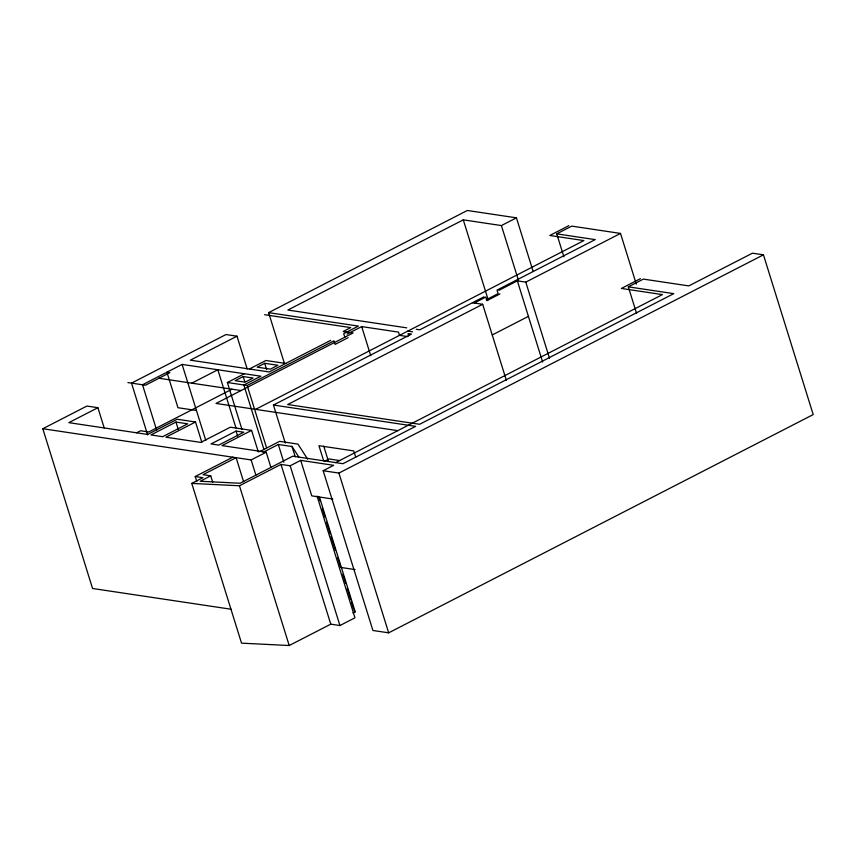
<?xml version="1.0" encoding="UTF-8"?>
<svg xmlns="http://www.w3.org/2000/svg" width="856" height="856" viewBox="0 0 856 856"><rect width="100%" height="100%" fill="white"/><g stroke="black" fill="none" stroke-linecap="round" stroke-linejoin="round"><path stroke-width="1.28" d="M231.109 609.237L92.555 588.479L42.8 428.728L86.905 406.054L97.905 407.702L104.197 427.925M284.342 363.19L268.602 312.643L467.333 210.48L516.436 217.831L533.095 271.309M97.905 407.702L68.833 422.65L147.628 434.452L177.192 419.247L195.521 421.987L201.834 442.274M264.001 449.635L243.853 384.975L260.898 376.212L182.103 364.41L142.513 384.772L156.68 430.258M247.224 369.054L236.984 336.194L190.374 360.162L269.169 371.964L330.673 340.346M516.436 217.831L501.402 225.567L463.289 219.853L287.862 310.043L406.771 327.848M191.776 383.167L217.841 369.76L235.946 427.893M249.374 369L265.916 360.494L285.711 363.458M241.981 429.412L227.364 382.504L244.409 373.74M264.707 363.308L257.185 367.171L270.378 369.15L277.9 365.287L264.707 363.308L266.676 369.642M243.19 376.554L235.175 380.674L245.073 382.161L253.087 378.042L243.19 376.554L244.773 381.626M136.628 432.804L140.641 430.739L148.794 431.959L231.987 389.191M175.983 422.062L150.924 434.944L162.651 436.699L187.71 423.816L175.983 422.062L178.348 429.669M227.364 382.504L247.159 385.468L333.968 340.838L335.081 344.39L348.103 337.681M347.001 334.14L361.681 326.585L398.5 332.107L399.517 335.359L407.852 336.601M568.844 225.684L549.798 235.475L583.878 240.579L255.58 409.361M563.879 256.768L556.742 233.849L571.776 226.123L620.514 233.421L636.308 284.139M195.521 421.987L165.946 437.191L200.764 442.402L230.339 427.208L251.589 430.386L258.309 451.936M285.283 443.076L273.439 405.049L411.522 334.054L408.023 333.53L408.697 335.702M484.004 296.797L419.793 329.806L416.294 329.282M474.256 303.024L485.834 297.064L486.936 300.617L499.968 293.918M498.866 290.366L517.356 280.864L542.629 362.002M486.294 299.739L498.139 293.64L497.026 290.098L595.22 239.616L556.742 233.849M236.085 431.06L211.025 443.943L218.719 445.099L243.778 432.216L236.085 431.06L237.668 436.132M506.378 380.353L482.688 304.287L287.712 404.524L419.643 424.276L673.758 293.64L628.315 286.835L636.607 313.457M515.526 280.586L525.787 282.127L620.514 233.421M251.589 430.386L222.014 445.591L266.184 452.203L270.913 467.419M196.805 481.586L195.232 476.514L232.821 457.19M317.052 496.084L354.962 617.797L339.928 625.533L330.769 624.163L289.21 645.52L241.531 643.156L191.776 483.405L202.926 477.669L195.232 476.514M212.705 482.185L210.737 475.84L200.208 481.254L240.119 483.244L292.752 456.184L342.956 463.706L415.631 426.341L273.439 405.049M259.529 451.69L279.634 441.354L297.963 444.104L307.646 459.19M263.092 452.3L278.296 444.478L292.089 446.554L298.851 457.083M492.296 334.931L528.42 316.356M42.8 428.728L251.14 459.94L266.184 452.203M640.416 278.66L621.37 288.451L662.416 294.603L335.627 462.604M191.776 483.405L239.455 485.769L281.014 464.412L290.173 465.782L300.702 460.368L333.68 465.311L323.161 470.725L372.916 630.476L388.667 632.83L813.2 414.582L763.445 254.831L752.445 253.183L688.791 285.904L643.348 279.099L628.315 286.835M324.948 461.01L328.95 458.944L339.639 460.549M323.161 470.725L338.912 473.079L763.445 254.831M352.94 613.003L355.197 611.847L319.534 497.357M472.426 302.746L482.688 304.287M407.777 331.101L412.549 331.818M268.602 312.643L358.386 326.093L343.705 333.637L344.808 337.189M264.59 314.708L350.714 327.602L343.192 331.475L353.089 332.952L216.001 403.433L397.783 430.654M236.984 336.194L225.995 334.546L131.514 383.124L147.649 434.934M158.97 378.245L241.06 390.55M127.919 382.579L145.445 385.211L169.852 372.66L166.92 372.221L177.973 407.724L196.302 410.463M210.737 475.84L203.032 474.695L236.117 457.682L243.618 481.778M332.866 499.027L311.755 495.87L300.702 460.368M341.062 567.475L355.09 569.572M353.924 609.857L355.197 611.847M525.787 282.127L549.477 358.193M501.402 225.567L518.447 280.308M463.289 219.853L488.166 299.728M361.681 326.585L370.766 355.754M355.732 457.254L353.763 450.919L318.946 445.709L323.686 460.913M338.912 473.079L388.667 632.83M323.75 446.179L328.479 461.395M318.774 497.015L319.962 500.824M322.327 508.432L325.087 517.302M326.671 522.374L330.223 533.791M331.015 536.327L335.359 550.269M337.724 557.877L340.495 566.747M342.86 574.355L345.631 583.236M347.204 588.307L350.757 599.714M351.549 602.25L353.528 608.595M291.843 446.169L295.256 456.73M290.173 465.782L339.928 625.533M278.296 444.478L283.839 462.294M281.014 464.412L330.769 624.163M247.159 385.468L266.505 447.592M251.14 459.94L255.88 475.144M239.455 485.769L289.21 645.52M182.103 364.41L205.804 440.487"/></g></svg>
